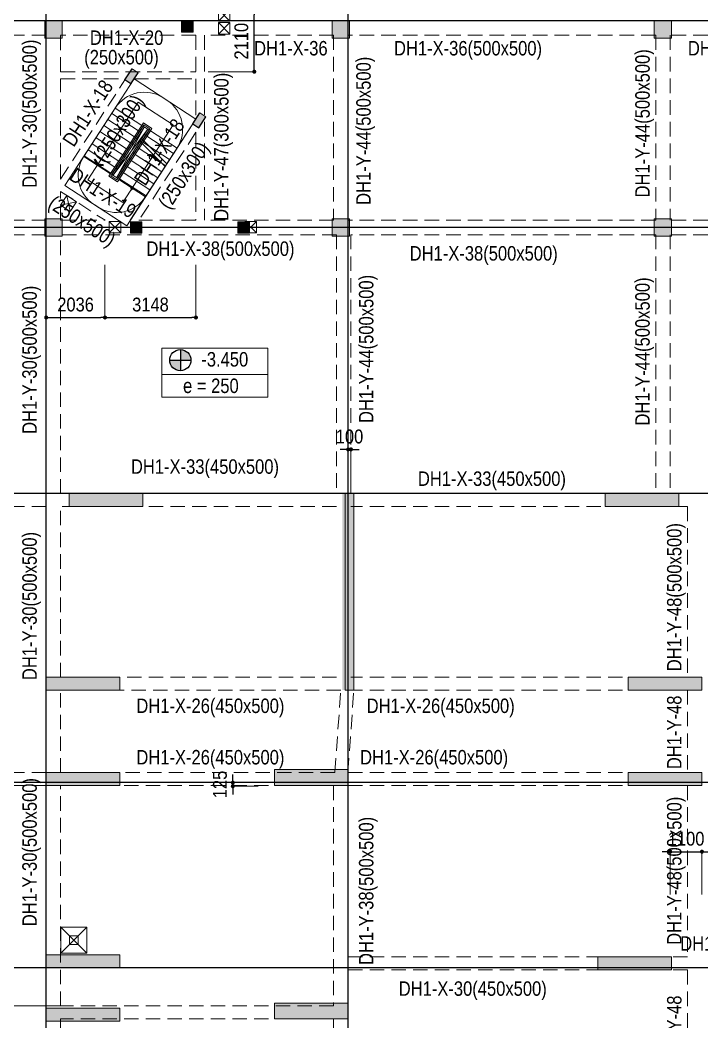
# Model space of a CAD drawing. Header units: millimetres. Extents: x 3718783 to 4027851, y 882487 to 1100782.
# Drawn here: x 3870123 to 3893729, y 948620 to 983271 of the extents above; entities that cross this region are included whole.
import ezdxf
from ezdxf.enums import TextEntityAlignment as Align

# ---------------------------------------------------------------- set-up
doc = ezdxf.new("R2010")
doc.units = ezdxf.units.MM
doc.header["$LTSCALE"] = 200
doc.header["$MEASUREMENT"] = 0
for name, pattern in [('CENTER', [2, 1.25, -0.25, 0.25, -0.25]), ('CHG_XX_Damsan_Ham 1$0$HIDDEN', [0.375, 0.25, -0.125]), ('CHG_XX_Luoi truc$0$MB_Luoi truc$0$Center101', [13, 10, -1, 1, -1]), ('HIDDEN', [0.375, 0.25, -0.125])]:
    doc.linetypes.add(name, pattern=pattern)
doc.layers.get('Defpoints').update_dxf_attribs({"color": 14, "lineweight": 0})
for name, color, linetype, lineweight in [('$0$DBAO', 3, 'Continuous', 13), ('$0$TTP-TEXT', 30, 'Continuous', 5), ('CHG_XX_Cot_Ham 1$0$Ap0302_PC', 150, 'Continuous', 9), ('CHG_XX_Cot_Ham 1$0$Ap0302_PC @ 1', 150, 'Continuous', 9), ('CHG_XX_Cot_Ham 1$0$Ap0302_PC @ 150', 150, 'Continuous', 9), ('CHG_XX_Cot_Ham 1$0$Ap0311_H', 8, 'Continuous', 15), ('CHG_XX_Damsan_Ham 1$0$CHUTO', 51, 'Continuous', 15), ('CHG_XX_Damsan_Ham 1$0$DGIONG', 4, 'Continuous', 13), ('CHG_XX_Damsan_Ham 1$0$DMo', 254, 'CHG_XX_Damsan_Ham 1$0$HIDDEN', 9), ('CHG_XX_Damsan_Ham 1$0$Star Lo Mo', 5, 'Continuous', 13), ('CHG_XX_Damsan_Ham 1$0$tam cap ram', 8, 'Continuous', 5), ('CHUNHO', 7, 'CENTER', 13), ('COT', 1, 'Continuous', 18), ('Dim 200', 1, 'Continuous', 5), ('DMo', 254, 'HIDDEN', 9), ('MB_Luoi truc$0$Dim 300', 1, 'Continuous', 5), ('TEXT P Y', 2, 'Continuous', 15)]:
    doc.layers.add(name, color=color, linetype=linetype, lineweight=lineweight)
for name, color, linetype in [('$0$GHI CHU', 7, 'Continuous'), ('CHG_XX_Cot_Ham 1$0$mb_cot tang 1-3$0$Concrete Line', 6, 'Continuous'), ('CHG_XX_Cot_Ham 1$0$TAM', 7, 'Continuous'), ('CHG_XX_Damsan_Ham 1$0$GHI CHU', 7, 'Continuous'), ('CHG_XX_Luoi truc$0$Grid', 34, 'Continuous'), ('CHG_XX_Luoi truc$0$Grid Line', 251, 'CHG_XX_Luoi truc$0$MB_Luoi truc$0$Center101'), ('mb_cot tang 1-3$0$Concrete Line', 6, 'Continuous'), ('TEXT P X', 1, 'Continuous')]:
    doc.layers.add(name, color=color, linetype=linetype)
doc.styles.add('$0$TTP-HelCon', font='VHELVCN_0.TTF')
doc.styles.add('CHG_XX_Damsan_Ham 1$0$MB Ham 1$0$VNI-HelveC', font='VHELVCN_0.TTF')
doc.styles.add('CHG_XX_Luoi truc$0$MB_Luoi truc$0$Grid A-F$0$VNI-HelveCB', font='VHELVCB_0.TTF')
doc.styles.add('MB_Luoi truc$0$Arial_C', font='arial.ttf', dxfattribs={"width": 0.85})
doc.styles.add('Star-HelCon', font='VHELVCN_0.TTF')
doc.styles.add('TTP-HelCon', font='VHELVCN_0.TTF')
doc.dimstyles.new('200', dxfattribs={"dimscale": 200, "dimtxt": 2.4, "dimasz": 0.7, "dimexe": 0.0003, "dimexo": 0, "dimgap": 1, "dimtad": 1, "dimdec": 0, "dimzin": 12, "dimdsep": 46, "dimtxsty": 'MB_Luoi truc$0$Arial_C', "dimblk": 'MB_Luoi truc$0$_Dot', "dimcen": 0.5, "dimclrd": 256, "dimclre": 8, "dimclrt": 1, "dimadec": 0, "dimazin": 0, "dimtfac": 1, "dimtdec": 0, "dimtix": 1, "dimtmove": 2, "dimatfit": 3, "dimldrblk": 'MB_Luoi truc$0$HTT Arrow 30', "dimfxl": 1, "dimtolj": 1, "dimtzin": 0, "dimlwe": -1, "dimarcsym": 0})

# ---------------------------------------------------------------- blocks, each defined once
blk = doc.blocks.new('MB_Luoi truc$0$_Dot')
at = {"color": 0, "linetype": 'ByBlock', "lineweight": -2}
blk.add_line((-0.5, 0), (-1, 0), dxfattribs=at)
at = {"color": 0, "linetype": 'ByBlock', "const_width": 0.5}
blk.add_lwpolyline([(-0.25, 0, 1), (0.25, 0, 1)], format="xyb", close=True, dxfattribs=at)
blk = doc.blocks.new('*D8')
at = {"layer": 'Defpoints', "color": 0, "ltscale": 1500, "transparency": 16777216}
for p in [(3876797, 983594), (3878231, 983594), (3876451, 981484)]:
    blk.add_point(p, dxfattribs=at)
at = {"layer": 'MB_Luoi truc$0$Dim 300', "color": 8, "ltscale": 1500, "transparency": 16777216}
for p, q in [((3876797, 983594), (3878231, 983594)), ((3876631, 981484), (3878231, 981484))]:
    blk.add_line(p, q, dxfattribs=at)
at = {"layer": 'MB_Luoi truc$0$Dim 300', "lineweight": -2, "ltscale": 1500, "transparency": 16777216}
blk.add_line((3878231, 981624), (3878231, 983454), dxfattribs=at)
at = {"layer": 'MB_Luoi truc$0$Dim 300', "lineweight": -2, "ltscale": 1500, "transparency": 16777216, "xscale": 140, "yscale": 140, "zscale": 140}
for p, rotation in [((3878231, 983594), 90), ((3878231, 981484), 270)]:
    blk.add_blockref('MB_Luoi truc$0$_Dot', p, dxfattribs=dict(at, rotation=rotation))
at = {"layer": 'MB_Luoi truc$0$Dim 300', "color": 1, "ltscale": 1500, "transparency": 16777216, "insert": (3877786, 982539), "char_height": 480, "attachment_point": 5, "rotation": 90, "style": 'MB_Luoi truc$0$Arial_C'}
blk.add_mtext('\\A1;2110', dxfattribs=at)
blk = doc.blocks.new('MB_Luoi truc$0$HTT Arrow 30')
blk.add_hatch(color=256).paths.add_polyline_path([(-2.5, 0.375), (-2.5, -0.375), (0, 0)])
at = {"color": 0, "linetype": 'ByBlock', "lineweight": -2}
for p, q in [((0, 0), (-2.5, 0.375)), ((-2.5, -0.375), (-2.5, 0.375)), ((0, 0), (-2.5, -0.375))]:
    blk.add_line(p, q, dxfattribs=at)
blk = doc.blocks.new('*D9')
at = {"layer": 'Defpoints', "color": 0, "ltscale": 1500, "transparency": 16777216}
for p in [(3871029, 974955), (3873064, 974801), (3873064, 972983)]:
    blk.add_point(p, dxfattribs=at)
at = {"layer": 'MB_Luoi truc$0$Dim 300', "color": 8, "ltscale": 1500, "transparency": 16777216}
for p, q in [((3871029, 974583), (3871029, 972983)), ((3873064, 974583), (3873064, 972983))]:
    blk.add_line(p, q, dxfattribs=at)
at = {"layer": 'MB_Luoi truc$0$Dim 300', "lineweight": -2, "ltscale": 1500, "transparency": 16777216}
blk.add_line((3871169, 972983), (3872924, 972983), dxfattribs=at)
at = {"layer": 'MB_Luoi truc$0$Dim 300', "lineweight": -2, "ltscale": 1500, "transparency": 16777216, "xscale": 140, "yscale": 140, "zscale": 140, "rotation": 180}
blk.add_blockref('MB_Luoi truc$0$_Dot', (3871029, 972983), dxfattribs=at)
at = {"layer": 'MB_Luoi truc$0$Dim 300', "lineweight": -2, "ltscale": 1500, "transparency": 16777216, "xscale": 140, "yscale": 140, "zscale": 140}
blk.add_blockref('MB_Luoi truc$0$_Dot', (3873064, 972983), dxfattribs=at)
at = {"layer": 'MB_Luoi truc$0$Dim 300', "color": 1, "ltscale": 1500, "transparency": 16777216, "insert": (3872046, 973428), "char_height": 480, "attachment_point": 5, "style": 'MB_Luoi truc$0$Arial_C'}
blk.add_mtext('\\A1;2036', dxfattribs=at)
blk = doc.blocks.new('*U401')
at = {"layer": 'CHG_XX_Luoi truc$0$Grid Line'}
blk.add_line((0, 0), (0, 608), dxfattribs=at)
at = {"layer": 'CHG_XX_Luoi truc$0$Grid', "lineweight": -2, "style": 'CHG_XX_Luoi truc$0$MB_Luoi truc$0$Grid A-F$0$VNI-HelveCB'}
for tag, p in [('GRIDSUB', (0, 617)), ('GRID', (0, -9))]:
    blk.add_attdef(tag, text='', height=5, dxfattribs=at).set_placement(p, align=Align.MIDDLE)
blk = doc.blocks.new('*U403')
at = {"layer": 'CHG_XX_Luoi truc$0$Grid Line'}
blk.add_line((0, 0), (0, 438), dxfattribs=at)
at = {"layer": 'CHG_XX_Luoi truc$0$Grid', "lineweight": -2, "style": 'CHG_XX_Luoi truc$0$MB_Luoi truc$0$Grid A-F$0$VNI-HelveCB'}
for tag, p in [('GRIDSUB', (0, 447)), ('GRID', (0, -9))]:
    blk.add_attdef(tag, text='', height=5, dxfattribs=at).set_placement(p, align=Align.MIDDLE)
blk = doc.blocks.new('CHG_XX_Luoi truc')
at = {"layer": 'CHG_XX_Luoi truc$0$Grid', "xscale": 300, "yscale": 300, "zscale": 300}
for p in [(76850, -12747), (87300, -12747)]:
    blk.add_blockref('*U401', p, dxfattribs=at)
at = {"layer": 'CHG_XX_Luoi truc$0$Grid', "xscale": 300.0000000000013, "yscale": 300.0000000000013, "zscale": 300.0000000000013, "rotation": 90}
for p in [(110703, 58050), (110703, 48850), (110703, 38850), (110703, 32450)]:
    blk.add_blockref('*U403', p, dxfattribs=at)
blk = doc.blocks.new('*U549')
at = {"layer": 'CHG_XX_Cot_Ham 1$0$Ap0302_PC @ 1'}
h = blk.add_hatch(color=50, dxfattribs=at)
h.dxf.hatch_style = 1
h.paths.add_polyline_path([(-300, -300), (-300, 300), (300, 300), (300, -300)])
at = {"layer": 'CHG_XX_Cot_Ham 1$0$Ap0302_PC @ 150'}
h = blk.add_hatch(color=50, dxfattribs=at)
h.dxf.hatch_style = 1
h.paths.add_polyline_path([(-300, -300), (-300, 300), (300, 300), (300, -300)])
blk = doc.blocks.new('CHG_XX_Cot_Ham 1$0$HoBoi_C600x600')
at = {"layer": 'CHG_XX_Cot_Ham 1$0$Ap0302_PC'}
blk.add_lwpolyline([(300, -300), (300, 300), (-300, 300), (-300, -300)], close=True, dxfattribs=at)
blk.add_blockref('*U549', (0, 0), dxfattribs=at)
blk = doc.blocks.new('*U548')
at = {"layer": 'CHG_XX_Cot_Ham 1$0$Ap0302_PC @ 1'}
h = blk.add_hatch(color=256, dxfattribs=at)
h.dxf.hatch_style = 1
h.paths.add_polyline_path([(450, 0), (0, 0), (0, -2550), (450, -2550)])
at = {"layer": 'CHG_XX_Cot_Ham 1$0$Ap0302_PC @ 150'}
h = blk.add_hatch(color=256, dxfattribs=at)
h.dxf.hatch_style = 1
h.paths.add_polyline_path([(450, 0), (0, 0), (0, -2550), (450, -2550)])
blk = doc.blocks.new('CHG_XX_Cot_Ham 1$0$Block A_C450x2250')
at = {"layer": 'CHG_XX_Cot_Ham 1$0$Ap0302_PC'}
blk.add_lwpolyline([(450, -2550), (0, -2550), (0, 0), (450, 0)], close=True, dxfattribs=at)
blk.add_blockref('*U548', (0, 0), dxfattribs=at)
blk = doc.blocks.new('CHG_XX_Cot_Ham 1$0$300x6800')
at = {"layer": 'CHG_XX_Cot_Ham 1$0$Ap0302_PC', "true_color": 0xf26722}
h = blk.add_hatch(color=30, dxfattribs=at)
h.dxf.hatch_style = 1
h.paths.add_polyline_path([(300, 0), (-100, 0), (-100, -6800), (300, -6800)])
at = {"layer": 'CHG_XX_Cot_Ham 1$0$Ap0302_PC'}
blk.add_lwpolyline([(300, 0), (0, 0), (0, -6800), (300, -6800)], close=True, dxfattribs=at)
blk = doc.blocks.new('*U551')
at = {"layer": 'CHG_XX_Cot_Ham 1$0$Ap0302_PC @ 1'}
h = blk.add_hatch(color=256, dxfattribs=at)
h.dxf.hatch_style = 1
h.paths.add_polyline_path([(550, 0), (0, 0), (0, -2550), (550, -2550)])
at = {"layer": 'CHG_XX_Cot_Ham 1$0$Ap0302_PC @ 150'}
h = blk.add_hatch(color=256, dxfattribs=at)
h.dxf.hatch_style = 1
h.paths.add_polyline_path([(550, 0), (0, 0), (0, -2550), (550, -2550)])
blk = doc.blocks.new('CHG_XX_Cot_Ham 1$0$550x2550')
at = {"layer": 'CHG_XX_Cot_Ham 1$0$Ap0302_PC'}
blk.add_lwpolyline([(550, -2550), (0, -2550), (0, 0), (550, 0)], close=True, dxfattribs=at)
blk.add_blockref('*U551', (0, 0), dxfattribs=at)
blk = doc.blocks.new('*U554')
at = {"layer": 'CHG_XX_Cot_Ham 1$0$Ap0302_PC @ 1'}
h = blk.add_hatch(color=50, dxfattribs=at)
h.dxf.hatch_style = 1
h.paths.add_polyline_path([(80163, 57850), (79763, 57850), (79764, 58250), (80164, 58250)])
at = {"layer": 'CHG_XX_Cot_Ham 1$0$Ap0302_PC @ 150'}
h = blk.add_hatch(color=50, dxfattribs=at)
h.dxf.hatch_style = 1
h.paths.add_polyline_path([(80163, 57850), (79763, 57850), (79764, 58250), (80164, 58250)])
blk = doc.blocks.new('*U555')
at = {"layer": 'CHG_XX_Cot_Ham 1$0$Ap0302_PC @ 1'}
h = blk.add_hatch(color=50, dxfattribs=at)
h.dxf.hatch_style = 1
h.paths.add_polyline_path([(83483, 57850), (83483, 58250), (83883, 58250), (83883, 57850)])
at = {"layer": 'CHG_XX_Cot_Ham 1$0$Ap0302_PC @ 150'}
h = blk.add_hatch(color=50, dxfattribs=at)
h.dxf.hatch_style = 1
h.paths.add_polyline_path([(83483, 57850), (83483, 58250), (83883, 58250), (83883, 57850)])
blk = doc.blocks.new('*U557')
at = {"layer": 'CHG_XX_Cot_Ham 1$0$Ap0302_PC @ 1'}
h = blk.add_hatch(color=50, dxfattribs=at)
h.dxf.hatch_style = 1
h.paths.add_polyline_path([(81539, 64800), (81539, 65200), (81939, 65200), (81939, 64800)])
at = {"layer": 'CHG_XX_Cot_Ham 1$0$Ap0302_PC @ 150'}
h = blk.add_hatch(color=50, dxfattribs=at)
h.dxf.hatch_style = 1
h.paths.add_polyline_path([(81539, 64800), (81539, 65200), (81939, 65200), (81939, 64800)])
blk = doc.blocks.new('CHG_XX_Cot_Ham 1')
at = {"layer": 'CHG_XX_Cot_Ham 1$0$Ap0302_PC'}
h = blk.add_hatch(color=256, dxfattribs=at)
h.paths.add_polyline_path([(79820.7, 63534.7), (80030.4, 63398.6), (79785.5, 63021.1), (79575.7, 63157.1)])
h.paths.add_polyline_path([(82169.6, 62010.7), (82379.3, 61874.6), (82134.4, 61497.1), (81924.7, 61633.2)])
at = {"layer": 'CHG_XX_Cot_Ham 1$0$Ap0311_H'}
h = blk.add_hatch(color=256, dxfattribs=at)
h.dxf.hatch_style = 1
h.paths.add_polyline_path([(99639.2, 163400), (-10900, 163400), (-10900, 85450), (-300, 85450), (-300, 84050), (32350, 84050), (32350, -9000), (103575.5, -9000), (106050, -6022), (106050, 158254.3)])
h.paths.add_polyline_path([(99533.7, 163100), (105750, 158110.4), (105750, 90450), (105650, 90450), (105650, 90450), (105750, 90450), (105750, 13850), (105750, 13825.9), (105750, -5913.6), (103434.7, -8700), (93600, -8700), (32650, -8700), (32650, 84350), (0, 84350), (0, 85750), (-10600, 85750), (-10600, 163100), (93600, 163100)], flags=16)
at = {"layer": 'CHG_XX_Cot_Ham 1$0$Ap0302_PC'}
for points in [[(81938.7, 64800), (81938.7, 65200), (81538.7, 65200), (81538.7, 64800)], [(80163.9, 58250), (79763.9, 58250.4), (79763.5, 57850.4), (80163.5, 57850)], [(83883.4, 57850), (83883.4, 58250), (83483.4, 58250), (83483.4, 57850)]]:
    blk.add_lwpolyline(points, close=True, dxfattribs=at)
for points in [[(79820.7, 63534.7), (80030.4, 63398.6), (79785.5, 63021.1), (79575.7, 63157.1), (79820.7, 63534.7)], [(82169.6, 62010.7), (82379.3, 61874.6), (82134.4, 61497.1), (81924.7, 61633.2), (82169.6, 62010.7)]]:
    blk.add_lwpolyline(points, dxfattribs=at)
at = {"layer": 'CHG_XX_Cot_Ham 1$0$TAM', "ltscale": 0.8}
for p, q in [((79575.7, 63157.1), (79820.7, 63534.7)), ((79785.5, 63021.1), (79575.7, 63157.1)), ((79785.5, 63021.1), (80030.4, 63398.6)), ((81924.7, 61633.2), (82169.6, 62010.7)), ((82134.4, 61497.1), (82379.3, 61874.6)), ((81924.7, 61633.2), (82134.4, 61497.1))]:
    blk.add_line(p, q, dxfattribs=at)
at = {"layer": 'CHG_XX_Cot_Ham 1$0$Ap0302_PC'}
for name in ['*U557', '*U554', '*U555']:
    blk.add_blockref(name, (0, 0), dxfattribs=at)
at = {"layer": 'CHG_XX_Cot_Ham 1$0$Ap0302_PC', "xscale": -1, "rotation": 90}
for p in [(77650, 48850), (96200, 48850), (76850, 42500), (97000, 42500), (76850, 39200), (97000, 39200), (76850, 32900), (95950, 32825), (76850, 31050)]:
    blk.add_blockref('CHG_XX_Cot_Ham 1$0$Block A_C450x2250', p, dxfattribs=at)
at = {"layer": 'CHG_XX_Cot_Ham 1$0$mb_cot tang 1-3$0$Concrete Line'}
for name, p in [('CHG_XX_Luoi truc', (0, 0)), ('CHG_XX_Cot_Ham 1$0$HoBoi_C600x600', (77100, 64900)), ('CHG_XX_Cot_Ham 1$0$HoBoi_C600x600', (87050, 64900)), ('CHG_XX_Cot_Ham 1$0$HoBoi_C600x600', (98200, 64900)), ('CHG_XX_Cot_Ham 1$0$HoBoi_C600x600', (77100, 58050)), ('CHG_XX_Cot_Ham 1$0$HoBoi_C600x600', (87050, 58050)), ('CHG_XX_Cot_Ham 1$0$HoBoi_C600x600', (98200, 58050)), ('CHG_XX_Cot_Ham 1$0$300x6800', (87200, 48850))]:
    blk.add_blockref(name, p, dxfattribs=at)
at = {"layer": 'Defpoints', "rotation": 90}
for p in [(84750, 38754.3), (84750, 30679.3)]:
    blk.add_blockref('CHG_XX_Cot_Ham 1$0$550x2550', p, dxfattribs=at)
blk = doc.blocks.new('CHG_XX_Damsan_Ham 1$0$MB Ham 1$0$Arrow 60')
at = {"linetype": 'ByBlock', "lineweight": -2}
h = blk.add_hatch(color=0, dxfattribs=at)
h.paths.add_polyline_path([(1.88, 0.94), (1.65, 1.38), (0, 0.56), (-1.65, 1.38), (-1.88, 0.94), (0, 0)], flags=17)
h.paths.add_polyline_path([(1.65, 1.38), (1.88, 0.94), (0, 0), (-1.88, 0.94), (-1.65, 1.38), (0, 0.56)])
blk.add_hatch(color=0, dxfattribs=at).paths.add_polyline_path([(1.65, 1.38), (1.88, 0.94), (0, 0), (-1.88, 0.94), (-1.65, 1.38), (0, 0.56)])
at = {"color": 0, "linetype": 'ByBlock', "lineweight": -2}
blk.add_lwpolyline([(1.65, 1.38), (1.88, 0.94), (0, 0), (-1.88, 0.94), (-1.65, 1.38), (0, 0.56)], close=True, dxfattribs=at)
blk = doc.blocks.new('CHG_XX_Damsan_Ham 1$0$MB Ham 1$0$Dot')
at = {"linetype": 'ByBlock', "lineweight": -2}
h = blk.add_hatch(color=0, dxfattribs=at)
edge = h.paths.add_edge_path()
edge.add_arc((0, 0), 0.5, 0, 360)
at = {"color": 0, "linetype": 'ByBlock', "lineweight": -2}
blk.add_line((0, -1), (0, 1), dxfattribs=at)
blk.add_circle((0, 0), 0.5, dxfattribs=at)
blk = doc.blocks.new('CHG_XX_Damsan_Ham 1$0$ArchStaire')
at = {"layer": 'CHG_XX_Damsan_Ham 1$0$tam cap ram'}
h = blk.add_hatch(dxfattribs=at)
h.set_pattern_fill('_USER', color=256, scale=250, angle=-32.975, pattern_type=0)
h.set_pattern_definition([(327.025, (68586.13, -81094.64), (136.068, 209.727), [])])
h.paths.add_polyline_path([(69130, -80256), (68042, -81934), (67119, -81335), (68208, -79657)])
h.paths.add_polyline_path([(68166, -79630), (67077, -81308), (67035, -81280), (68124, -79603)])
h.paths.add_polyline_path([(67998, -79521), (66909, -81199), (66867, -81172), (67956, -79494)])
h.paths.add_polyline_path([(67914, -79467), (66825, -81144), (65903, -80546), (66991, -78868)])
for p, q in [((67644, -77861), (65250, -81552)), ((67644, -77861), (69784, -79249)), ((67779, -78664), (66037, -81348)), ((66991, -78868), (67914, -79467)), ((67779, -78664), (68996, -79453)), ((69784, -79249), (67389, -82940)), ((67968, -79383), (66771, -81228)), ((67983, -79452), (66840, -81214)), ((67998, -79521), (66909, -81199)), ((68124, -79603), (67035, -81280)), ((68193, -79588), (67050, -81350)), ((68262, -79573), (67065, -81419)), ((68996, -79453), (67254, -82138)), ((67956, -79494), (68166, -79630)), ((67998, -79521), (67956, -79494)), ((67968, -79383), (68262, -79573)), ((67983, -79452), (68193, -79588)), ((68166, -79630), (68124, -79603)), ((68208, -79657), (69130, -80256)), ((67852, -80022), (68722, -80885)), ((67907, -79936), (68778, -80799)), ((65903, -80546), (66825, -81144)), ((66037, -81348), (67254, -82138)), ((66771, -81228), (67065, -81419)), ((66840, -81214), (67050, -81350)), ((66867, -81172), (67077, -81308)), ((67119, -81335), (68042, -81934)), ((67389, -82940), (65250, -81552)), ((65094, -82226), (65648, -82109)), ((65312, -81891), (65430, -82444)), ((66256, -82205), (66382, -82287))]:
    blk.add_line(p, q, dxfattribs=at)
for points in [[(67914, -79467), (66825, -81144), (65903, -80546), (66991, -78868)], [(67998, -79521), (66909, -81199), (66867, -81172), (67956, -79494)], [(68166, -79630), (67077, -81308), (67035, -81280), (68124, -79603)], [(69130, -80256), (68042, -81934), (67119, -81335), (68208, -79657)], [(65094, -82226), (65312, -81891), (65648, -82109), (65430, -82444)]]:
    blk.add_lwpolyline(points, close=True, dxfattribs=at)
for points in [[(68124, -79603), (66909, -81199)], [(67035, -81280), (67998, -79521)]]:
    blk.add_lwpolyline(points, dxfattribs=at)
for centre, start, end in [((67998, -79521), 57.025, 147.025), ((68124, -79603), 327.025, 57.025), ((66909, -81199), 147.025, 237.025), ((67035, -81280), 237.025, 327.025)]:
    blk.add_arc(centre, 1200, start, end, dxfattribs=at)
at = {"layer": 'CHG_XX_Damsan_Ham 1$0$tam cap ram', "yscale": 99.99999999999999}
for name, p, xscale, zscale, rotation in [('CHG_XX_Damsan_Ham 1$0$MB Ham 1$0$Arrow 60', (68323, -80489), 99.99999999999999, 99.99999999999999, 147.0250436077509), ('CHG_XX_Damsan_Ham 1$0$MB Ham 1$0$Arrow 60', (66364, -80845), -100, 100, 327.0250436077509), ('CHG_XX_Damsan_Ham 1$0$MB Ham 1$0$Dot', (67580, -81634), 99.99999999999999, 99.99999999999999, 147.0250436077509)]:
    blk.add_blockref(name, p, dxfattribs=dict(at, xscale=xscale, zscale=zscale, rotation=rotation))
at = {"layer": 'CHG_XX_Damsan_Ham 1$0$tam cap ram', "style": 'CHG_XX_Damsan_Ham 1$0$MB Ham 1$0$VNI-HelveC'}
blk.add_attdef('OPENING', text='', height=100, dxfattribs=at).set_placement((65550, -45777), align=Align.MIDDLE_CENTER)
blk = doc.blocks.new('CHG_XX_Damsan_Ham 1', base_point=(3089256, -609981))
at = {"layer": 'CHG_XX_Damsan_Ham 1$0$DMo', "ltscale": 10}
for p, q in [((76850, 64700), (70050, 64700)), ((76850, 58300), (76850, 64700)), ((77350, 63438), (77350, 64700)), ((82034, 64700), (77350, 64700)), ((82034, 64700), (82034, 63438)), ((82334, 64700), (82334, 58300)), ((86800, 64700), (82334, 64700)), ((86800, 64700), (86800, 58300)), ((87300, 64700), (87300, 58300)), ((97950, 64700), (87300, 64700)), ((97950, 64700), (97950, 58300)), ((98450, 64700), (98450, 58300)), ((105750, 64700), (98450, 64700)), ((77350, 63438), (82034, 63438)), ((77350, 59727), (77350, 63188)), ((77350, 63188), (79596, 63188)), ((77350, 59727), (79596, 63188)), ((79894, 63188), (82034, 63188)), ((82034, 63188), (82034, 61801)), ((82034, 61342), (80060, 58300)), ((82034, 61342), (82034, 58300)), ((77350, 59297), (78886, 58300)), ((77350, 58300), (77350, 59297)), ((76850, 58300), (70050, 58300)), ((77350, 58300), (78886, 58300)), ((82034, 58300), (80060, 58300)), ((86800, 58300), (82334, 58300)), ((97950, 58300), (87300, 58300)), ((105750, 58300), (98450, 58300)), ((76850, 57800), (70050, 57800)), ((76850, 48848), (76850, 57800)), ((86900, 57800), (77350, 57800)), ((77350, 48848), (77350, 57800)), ((86900, 57800), (86900, 48848)), ((87400, 57800), (87400, 48848)), ((97950, 57800), (87400, 57800)), ((97950, 57800), (97950, 48848)), ((105750, 57800), (98450, 57800)), ((98450, 57800), (98450, 48848)), ((76850, 48848), (70050, 48848)), ((86900, 48848), (77350, 48848)), ((93300, 48848), (87400, 48848)), ((93300, 48848), (97950, 48848)), ((98450, 48848), (106050, 48848)), ((76850, 48398), (70050, 48398)), ((76850, 39200), (76850, 48398)), ((86900, 48398), (77350, 48398)), ((77350, 42500), (77350, 48398)), ((99050, 48398), (87400, 48398)), ((99050, 48398), (99050, 42500)), ((86900, 42500), (77350, 42500)), ((99050, 42500), (87400, 42500)), ((77350, 39200), (77350, 42050)), ((87049, 42050), (77350, 42050)), ((86841, 39200), (87049, 42050)), ((87292, 39200), (87500, 42050)), ((99050, 42050), (87500, 42050)), ((99050, 42050), (99050, 39200)), ((76850, 39200), (70050, 39200)), ((86841, 39200), (77350, 39200)), ((99050, 39200), (87292, 39200)), ((76850, 38750), (70050, 38750)), ((76850, 29450), (76850, 38750)), ((77350, 31129), (77350, 38750)), ((86800, 38750), (77350, 38750)), ((86800, 38750), (86800, 31129)), ((87300, 38750), (87300, 32850)), ((99050, 38750), (87300, 38750)), ((99050, 38750), (99050, 32825)), ((99050, 32825), (87300, 32825)), ((99050, 32375), (87300, 32375)), ((87300, 32350), (87300, 27900)), ((99050, 32375), (99050, 27900)), ((86800, 31129), (77350, 31129)), ((86800, 30679), (77350, 30679)), ((77350, 24350), (77350, 30679)), ((86800, 30679), (86800, 23400))]:
    blk.add_line(p, q, dxfattribs=at)
at = {"layer": 'CHG_XX_Damsan_Ham 1$0$GHI CHU'}
blk.add_line((105750, 65200), (32650, 65200), dxfattribs=at)
at = {"layer": 'CHG_XX_Damsan_Ham 1$0$Star Lo Mo'}
for p, q in [((77500, 59499), (79894, 63188)), ((79894, 63189), (82034, 61801)), ((82034, 61801), (79762, 58300)), ((79346, 58300), (77500, 59498)), ((77344, 58824), (77898, 58941)), ((77562, 59159), (77680, 58606)), ((77352, 32950), (78252, 33850)), ((77352, 33850), (78252, 32950))]:
    blk.add_line(p, q, dxfattribs=at)
for points in [[(79894, 63189), (82034, 61801), (79638, 58111), (79346, 58300)], [(77680, 58606), (77898, 58941), (77562, 59159), (77344, 58824), (77680, 58606)], [(77652, 33249), (77952, 33550)], [(77652, 33550), (77952, 33249)]]:
    blk.add_lwpolyline(points, dxfattribs=at)
for points in [[(77352, 33850), (78252, 33850), (78252, 32950), (77352, 32950)], [(77652, 33550), (77952, 33550), (77952, 33249), (77652, 33249)], [(77652, 33550), (77952, 33550), (77952, 33249), (77652, 33249)]]:
    blk.add_lwpolyline(points, close=True, dxfattribs=at)
at = {"layer": 'CHG_XX_Damsan_Ham 1$0$CHUTO'}
blk.add_blockref('CHG_XX_Damsan_Ham 1$0$ArchStaire', (12250, 141050), dxfattribs=at)
at = {"layer": 'CHG_XX_Damsan_Ham 1$0$DGIONG'}
blk.add_blockref('CHG_XX_Cot_Ham 1', (0, 0), dxfattribs=at)
blk = doc.blocks.new('$0$Hh2')
at = {"layer": '$0$GHI CHU'}
h = blk.add_hatch(color=256, dxfattribs=at)
h.dxf.hatch_style = 1
h.paths.add_polyline_path([(-991105, 1978264, 0.414214), (-991473, 1978632), (-991473, 1978264)])
h.paths.add_polyline_path([(-991473, 1977895), (-991473, 1978264), (-991841, 1978264, 0.414214)])
at = {"layer": '$0$DBAO'}
for points in [[(-992113, 1978683), (-992113, 1977767), (-988446, 1977767), (-988446, 1978683)], [(-992113, 1977767), (-992113, 1976983), (-988446, 1976983), (-988446, 1977767)]]:
    blk.add_lwpolyline(points, close=True, dxfattribs=at)
at = {"layer": '$0$GHI CHU'}
for p, q in [((-991473, 1978632), (-991473, 1977895)), ((-991841, 1978264), (-991105, 1978264))]:
    blk.add_line(p, q, dxfattribs=at)
blk.add_circle((-991473, 1978264), 368, dxfattribs=at)
at = {"layer": '$0$TTP-TEXT', "style": '$0$TTP-HelCon'}
for s, p in [(' -3.450', (-990906, 1978044)), ('e = 250', (-991379, 1977128))]:
    blk.add_text(s, height=500, dxfattribs=at).set_placement(p)
blk = doc.blocks.new('A$C61F20D98')
at = {"layer": 'COT', "color": 1}
for p, q in [((82812, 65589), (83212, 65189)), ((82812, 65189), (83212, 65589)), ((82812, 65139), (83212, 64739)), ((82812, 64739), (83212, 65139)), ((79032, 58261), (79432, 57861)), ((79032, 57861), (79432, 58261)), ((83729, 58261), (84129, 57861)), ((83729, 57861), (84129, 58261))]:
    blk.add_line(p, q, dxfattribs=at)
for points in [[(82812, 65189), (83212, 65189), (83212, 65589), (82812, 65589)], [(82812, 64739), (83212, 64739), (83212, 65139), (82812, 65139)], [(79032, 57861), (79432, 57861), (79432, 58261), (79032, 58261)], [(83729, 57861), (84129, 57861), (84129, 58261), (83729, 58261)]]:
    blk.add_lwpolyline(points, close=True, dxfattribs=at)
blk = doc.blocks.new('*D133')
at = {"layer": 'Defpoints', "color": 0, "transparency": 16777216}
for p in [(3893729, 954509), (3892629, 953032), (3893729, 953032)]:
    blk.add_point(p, dxfattribs=at)
at = {"layer": 'MB_Luoi truc$0$Dim 300', "lineweight": -2, "transparency": 16777216}
for p, q in [((3892489, 954509), (3892349, 954509)), ((3892629, 954509), (3893729, 954509)), ((3893869, 954509), (3894009, 954509))]:
    blk.add_line(p, q, dxfattribs=at)
at = {"layer": 'MB_Luoi truc$0$Dim 300', "color": 8, "transparency": 16777216}
for p, q in [((3892629, 953032), (3892629, 954509)), ((3893729, 953032), (3893729, 954509))]:
    blk.add_line(p, q, dxfattribs=at)
at = {"layer": 'MB_Luoi truc$0$Dim 300', "lineweight": -2, "transparency": 16777216, "xscale": 140, "yscale": 140, "zscale": 140}
blk.add_blockref('MB_Luoi truc$0$_Dot', (3892629, 954509), dxfattribs=at)
at = {"layer": 'MB_Luoi truc$0$Dim 300', "lineweight": -2, "transparency": 16777216, "xscale": 140, "yscale": 140, "zscale": 140, "rotation": 180}
blk.add_blockref('MB_Luoi truc$0$_Dot', (3893729, 954509), dxfattribs=at)
at = {"layer": 'MB_Luoi truc$0$Dim 300', "color": 1, "transparency": 16777216, "insert": (3893179, 954954), "char_height": 480, "attachment_point": 5, "style": 'MB_Luoi truc$0$Arial_C'}
blk.add_mtext('\\A1;1100', dxfattribs=at)
blk = doc.blocks.new('*D134')
at = {"layer": 'Defpoints', "color": 0, "transparency": 16777216}
for p in [(3881579, 968420), (3881479, 967096), (3881579, 966893)]:
    blk.add_point(p, dxfattribs=at)
at = {"layer": 'MB_Luoi truc$0$Dim 300', "lineweight": -2, "transparency": 16777216}
for p, q in [((3881339, 968420), (3881199, 968420)), ((3881479, 968420), (3881579, 968420)), ((3881719, 968420), (3881859, 968420))]:
    blk.add_line(p, q, dxfattribs=at)
at = {"layer": 'MB_Luoi truc$0$Dim 300', "color": 8, "transparency": 16777216}
for p, q in [((3881479, 967096), (3881479, 968420)), ((3881579, 966893), (3881579, 968420))]:
    blk.add_line(p, q, dxfattribs=at)
at = {"layer": 'MB_Luoi truc$0$Dim 300', "lineweight": -2, "transparency": 16777216, "xscale": 140, "yscale": 140, "zscale": 140}
blk.add_blockref('MB_Luoi truc$0$_Dot', (3881479, 968420), dxfattribs=at)
at = {"layer": 'MB_Luoi truc$0$Dim 300', "lineweight": -2, "transparency": 16777216, "xscale": 140, "yscale": 140, "zscale": 140, "rotation": 180}
blk.add_blockref('MB_Luoi truc$0$_Dot', (3881579, 968420), dxfattribs=at)
at = {"layer": 'MB_Luoi truc$0$Dim 300', "color": 1, "transparency": 16777216, "insert": (3881529, 968865), "char_height": 480, "attachment_point": 5, "style": 'MB_Luoi truc$0$Arial_C'}
blk.add_mtext('\\A1;100', dxfattribs=at)
blk = doc.blocks.new('*D230')
at = {"layer": 'Defpoints', "color": 0, "transparency": 16777216}
for p in [(3869761, 950496), (3871529, 950496), (3871529, 949175)]:
    blk.add_point(p, dxfattribs=at)
at = {"layer": 'Dim 200', "lineweight": -2, "transparency": 16777216}
for p, q in [((3869761, 950636), (3869761, 950776)), ((3869761, 949175), (3869761, 950496)), ((3869761, 949035), (3869761, 948895))]:
    blk.add_line(p, q, dxfattribs=at)
at = {"layer": 'Dim 200', "color": 8, "transparency": 16777216}
for p, q in [((3871529, 950496), (3869761, 950496)), ((3871529, 949175), (3869761, 949175))]:
    blk.add_line(p, q, dxfattribs=at)
at = {"layer": 'Dim 200', "lineweight": -2, "transparency": 16777216, "xscale": 140, "yscale": 140, "zscale": 140}
for p, rotation in [((3869761, 950496), 270), ((3869761, 949175), 90)]:
    blk.add_blockref('MB_Luoi truc$0$_Dot', p, dxfattribs=dict(at, rotation=rotation))
at = {"layer": 'Dim 200', "color": 1, "transparency": 16777216, "insert": (3869316, 949835), "char_height": 480, "attachment_point": 5, "rotation": 90, "style": 'MB_Luoi truc$0$Arial_C'}
blk.add_mtext('\\A1;1321', dxfattribs=at)
blk = doc.blocks.new('*D286')
at = {"layer": 'Defpoints', "color": 0, "transparency": 16777216}
for p in [(3877489, 956771), (3878368, 956896), (3878368, 956771)]:
    blk.add_point(p, dxfattribs=at)
at = {"layer": 'Dim 200', "lineweight": -2, "transparency": 16777216}
for p, q in [((3877489, 957036), (3877489, 957176)), ((3877489, 956896), (3877489, 956771)), ((3877489, 956631), (3877489, 956491))]:
    blk.add_line(p, q, dxfattribs=at)
at = {"layer": 'Dim 200', "color": 8, "transparency": 16777216}
for p, q in [((3878368, 956896), (3877489, 956896)), ((3878368, 956771), (3877489, 956771))]:
    blk.add_line(p, q, dxfattribs=at)
at = {"layer": 'Dim 200', "lineweight": -2, "transparency": 16777216, "xscale": 140, "yscale": 140, "zscale": 140}
for p, rotation in [((3877489, 956896), 270), ((3877489, 956771), 90)]:
    blk.add_blockref('MB_Luoi truc$0$_Dot', p, dxfattribs=dict(at, rotation=rotation))
at = {"layer": 'Dim 200', "color": 1, "transparency": 16777216, "insert": (3877044, 956833), "char_height": 480, "attachment_point": 5, "rotation": 90, "style": 'MB_Luoi truc$0$Arial_C'}
blk.add_mtext('\\A1;125', dxfattribs=at)
blk = doc.blocks.new('*D291')
at = {"layer": 'Defpoints', "color": 0, "transparency": 16777216}
for p in [(3873064, 974801), (3876212, 974801), (3876212, 972983)]:
    blk.add_point(p, dxfattribs=at)
at = {"layer": 'Dim 200', "color": 8, "transparency": 16777216}
for p, q in [((3873064, 974801), (3873064, 972983)), ((3876212, 974801), (3876212, 972983))]:
    blk.add_line(p, q, dxfattribs=at)
at = {"layer": 'Dim 200', "lineweight": -2, "transparency": 16777216}
blk.add_line((3873204, 972983), (3876072, 972983), dxfattribs=at)
at = {"layer": 'Dim 200', "lineweight": -2, "transparency": 16777216, "xscale": 140, "yscale": 140, "zscale": 140, "rotation": 180}
blk.add_blockref('MB_Luoi truc$0$_Dot', (3873064, 972983), dxfattribs=at)
at = {"layer": 'Dim 200', "lineweight": -2, "transparency": 16777216, "xscale": 140, "yscale": 140, "zscale": 140}
blk.add_blockref('MB_Luoi truc$0$_Dot', (3876212, 972983), dxfattribs=at)
at = {"layer": 'Dim 200', "color": 1, "transparency": 16777216, "insert": (3874638, 973428), "char_height": 480, "attachment_point": 5, "style": 'MB_Luoi truc$0$Arial_C'}
blk.add_mtext('\\A1;3148', dxfattribs=at)

msp = doc.modelspace()

# ---------------------------------------------------------------- block references
msp.add_blockref('$0$Hh2', (4867145.18563, -1006756.74027))
at = {"layer": 'Defpoints'}
msp.add_blockref('A$C61F20D98', (3794178.65102, 918045.71079), dxfattribs=at)
at = {"layer": 'DMo'}
msp.add_blockref('CHG_XX_Damsan_Ham 1', (6883434.59583, 308064.69934), dxfattribs=at)
at = {"layer": 'mb_cot tang 1-3$0$Concrete Line'}
msp.add_blockref('CHG_XX_Cot_Ham 1', (3794178.65102, 918045.71079), dxfattribs=at)
msp.add_blockref('CHG_XX_Cot_Ham 1', (3794178.65102, 918045.71079), dxfattribs=at)

# ---------------------------------------------------------------- texts
at = {"layer": 'CHUNHO', "style": 'Star-HelCon'}
for s, rotation, p in [('DH1-X-18', 57.025043608, (3872676.89258, 979915.20364)), ('(250x300)', 57.025043608, (3873744.30965, 979387.03884)), ('DH1-X-18', 57.025043608, (3875151.82296, 978570.57525)), ('(250x300)', 57.025043608, (3875994.82686, 977767.53037)), ('DH1-X-19', 327.031432708, (3872858.99565, 977080.6876)), ('(250x500)', 327.031432708, (3872138.28778, 976112.48203))]:
    msp.add_text(s, height=500, rotation=rotation, dxfattribs=at).set_placement(p, align=Align.CENTER)
at = {"layer": 'TEXT P X', "style": 'TTP-HelCon'}
for s, p in [('DH1-X-20', (3872538.94602, 982411.16609)), ('(250x500)', (3872344.66618, 981736.96212)), ('DH1-X-38(500x500)', (3874498.73001, 975114.27586)), ('DH1-X-38(500x500)', (3883611.02951, 974952.22229)), ('DH1-X-33(450x500)', (3873963.15801, 967577.80967)), ('DH1-X-33(450x500)', (3883896.26601, 967159.28717)), ('DH1-X-26(450x500)', (3874150.11656, 959304.63772)), ('DH1-X-26(450x500)', (3882122.26456, 959304.63772)), ('DH1-X-26(450x500)', (3874150.11656, 957525.78472)), ('DH1-X-26(450x500)', (3881894.05556, 957525.78472)), ('DH1-X-30(450x500)', (3892976.44576, 951084.07997)), ('DH1-X-30(450x500)', (3883231.73805, 949523.90549))]:
    msp.add_text(s, height=500, dxfattribs=at).set_placement(p)
at = {"layer": 'TEXT P X', "color": 5, "style": 'TTP-HelCon'}
for s, p in [('DH1-X-36', (3878224.93101, 982045.55167)), ('DH1-X-36(500x500)', (3883067.90501, 982045.55167)), ('DH1-X-36(500x500)', (3893241.97851, 982045.55167))]:
    msp.add_text(s, height=500, dxfattribs=at).set_placement(p)
at = {"layer": 'TEXT P Y', "style": 'TTP-HelCon'}
for s, p in [('DH1-Y-30(500x500)', (3870702.19532, 977469.57967)), ('DH1-Y-44(500x500)', (3891918.88398, 977135.75183)), ('DH1-Y-44(500x500)', (3882261.09751, 976877.64917)), ('DH1-Y-47(300x500)', (3877339.01725, 976324.49317)), ('DH1-Y-44(500x500)', (3882354.92451, 969333.50317)), ('DH1-Y-30(500x500)', (3870702.19532, 968958.54867)), ('DH1-Y-44(500x500)', (3891918.88398, 969246.53583)), ('DH1-Y-48(500x500)', (3893018.8856, 960749.24868)), ('DH1-Y-30(500x500)', (3870702.19532, 960442.17517)), ('DH1-Y-48', (3893018.8856, 957362.78233)), ('DH1-Y-30(500x500)', (3870702.19532, 951931.64267)), ('DH1-Y-48(500x500)', (3893018.8856, 951286.60083)), ('DH1-Y-38(500x500)', (3882354.92451, 950589.63967)), ('DH1-Y-48', (3893018.8856, 946988.04183))]:
    msp.add_text(s, height=500, rotation=90, dxfattribs=at).set_placement(p)

# ---------------------------------------------------------------- dimensions: what is measured, and where the dimension line sits
at = {"layer": 'Dim 200'}
dim = msp.add_linear_dim(base=(3876212.17747, 972982.56311), p1=(3873064.20234, 974800.84504), p2=(3876212.17747, 974800.84504), dimstyle='200', override={"dimarcsym": 1}, dxfattribs=at)
dim.commit()
dim.dimension.update_dxf_attribs({"geometry": '*D291', "text_midpoint": (3874638.18991, 973427.80186)})
for base, p1, p2, picture, middle in [((3877489.271, 956770.71079), (3878368.0925, 956895.71079), (3878368.0925, 956770.71079), '*D286', (3877044.19597, 956833.21079)), ((3869761.198, 950495.71079), (3871528.6494, 949175.02714), (3871528.6494, 950495.71079), '*D230', (3869315.95926, 949835.36896))]:
    dim = msp.add_linear_dim(base=base, p1=p1, p2=p2, angle=90, dimstyle='200', override={"dimarcsym": 1}, dxfattribs=at)
    dim.commit()
    dim.dimension.update_dxf_attribs({"geometry": picture, "text_midpoint": middle})
at = {"layer": 'MB_Luoi truc$0$Dim 300', "ltscale": 1500}
dim = msp.add_linear_dim(base=(3878231.142, 983593.71079), p1=(3876451.25097, 981484.13755), p2=(3876796.995, 983593.71079), angle=90, dimstyle='200', override={"dimfxl": 8, "dimfxlon": 1, "dimarcsym": 1}, dxfattribs=at)
dim.commit()
dim.dimension.update_dxf_attribs({"geometry": '*D8', "text_midpoint": (3877786.06697, 982538.92417)})
dim = msp.add_linear_dim(base=(3873064.20234, 972982.56311), p1=(3871028.6494, 974955.12511), p2=(3873064.20234, 974800.84504), dimstyle='200', override={"dimfxl": 8, "dimfxlon": 1, "dimarcsym": 1}, dxfattribs=at)
dim.commit()
dim.dimension.update_dxf_attribs({"geometry": '*D9', "text_midpoint": (3872046.42587, 973427.80186)})
at = {"layer": 'MB_Luoi truc$0$Dim 300'}
for base, p1, p2, picture, middle in [((3881578.65102, 968420.414), (3881478.65102, 967095.71079), (3881578.65102, 966893.21966), '*D134', (3881528.65102, 968865.48903)), ((3893728.65102, 954509.089), (3892628.6494, 953031.6385), (3893728.65102, 953031.6385), '*D133', (3893178.65021, 954954.16403))]:
    dim = msp.add_linear_dim(base=base, p1=p1, p2=p2, dimstyle='200', override={"dimarcsym": 1}, dxfattribs=at)
    dim.commit()
    dim.dimension.update_dxf_attribs({"geometry": picture, "text_midpoint": middle})

doc.saveas('drawing.dxf')
